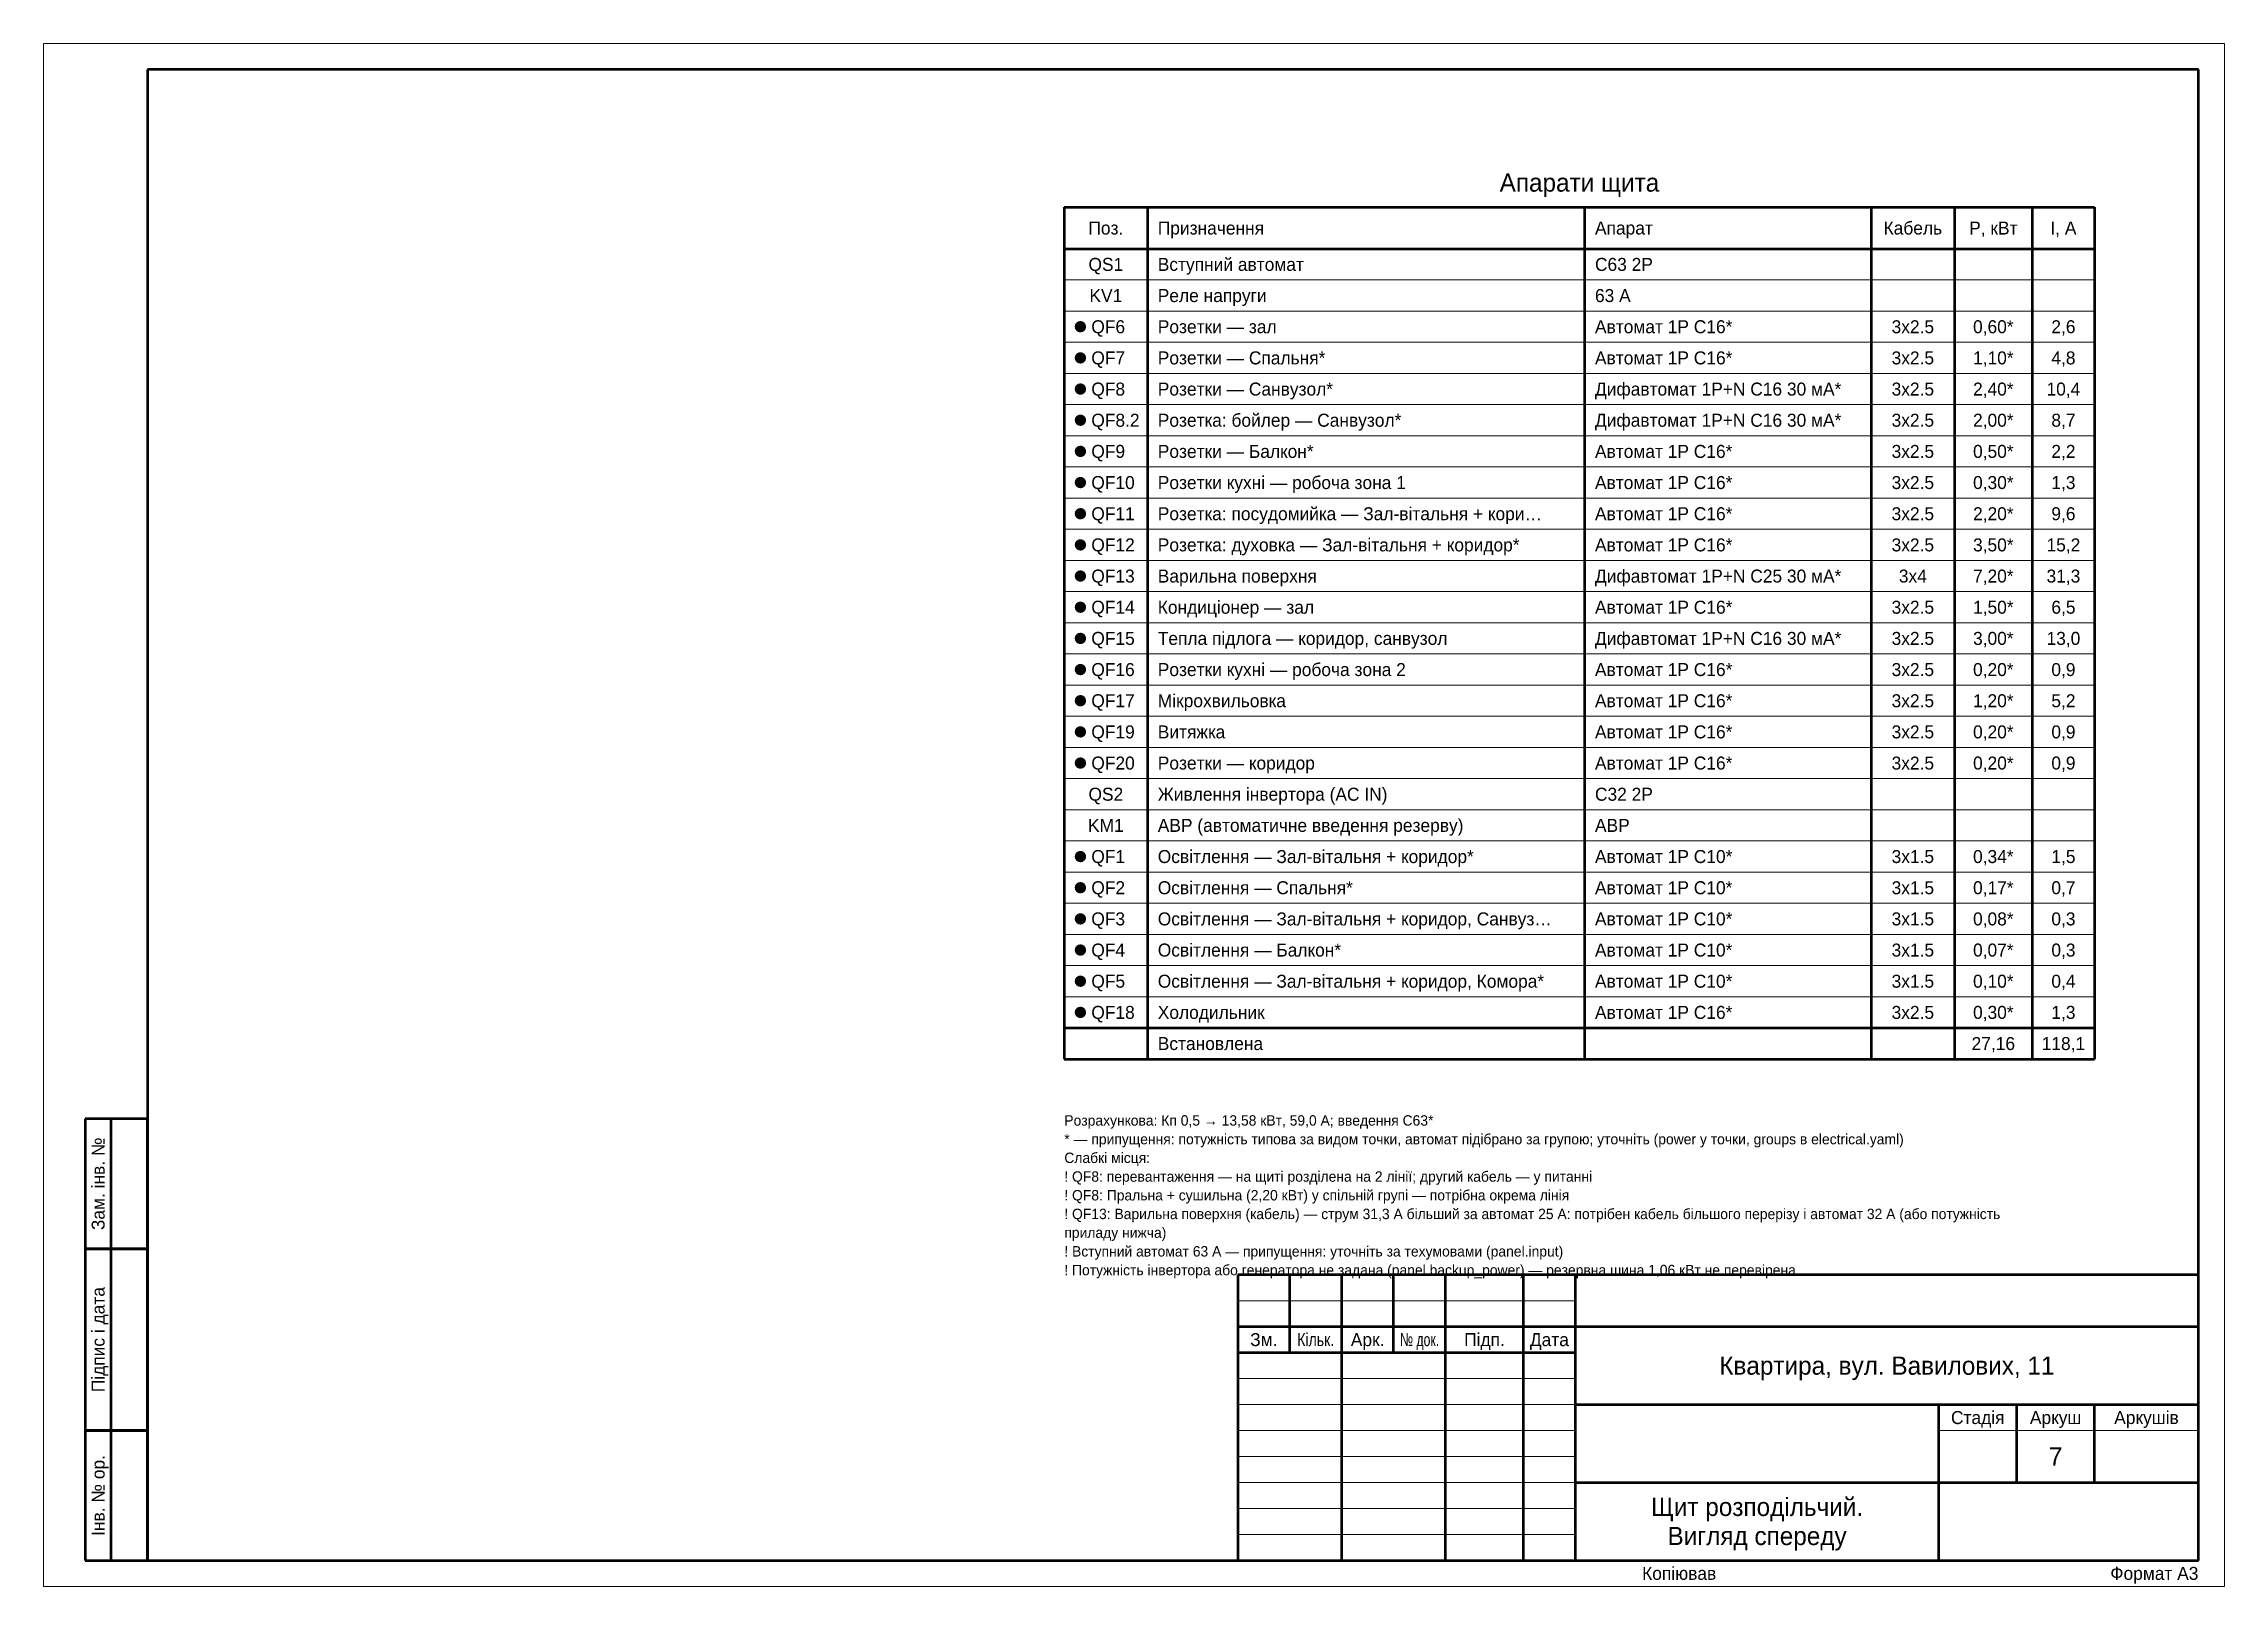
# Paper-space layout '07 Щит' of a CAD drawing. Header units: millimetres. Extents: x 0 to 420, y 0 to 297.
import ezdxf
from ezdxf.enums import TextEntityAlignment as Align

# ---------------------------------------------------------------- set-up
doc = ezdxf.new("R2010")
doc.units = ezdxf.units.MM
doc.layers.add('A-SHEET', color=7, linetype='Continuous')
doc.layers.add('A-TEXT', color=7, linetype='Continuous')
doc.styles.add('PLEX_LIGHT', font='IBMPlexSans-Light.ttf')

# ---------------------------------------------------------------- blocks, each defined once
blk = doc.blocks.new('STAMP_F3')
at = {"lineweight": 50}
for p, q in [((185, 55), (0, 55)), ((0, 55), (0, 0)), ((10, 40), (10, 55)), ((20, 40), (20, 55)), ((30, 40), (30, 55)), ((40, 40), (40, 55)), ((55, 40), (55, 55)), ((65, 0), (65, 55)), ((185, 0), (185, 55)), ((0, 45), (65, 45)), ((65, 45), (185, 45)), ((0, 40), (65, 40)), ((20, 0), (20, 40)), ((40, 0), (40, 40)), ((55, 0), (55, 40)), ((65, 30), (185, 30)), ((135, 0), (135, 30)), ((150, 15), (150, 30)), ((165, 15), (165, 30)), ((65, 15), (185, 15)), ((0, 0), (185, 0))]:
    blk.add_line(p, q, dxfattribs=at)
at = {"lineweight": 18}
for p, q in [((0, 50), (65, 50)), ((0, 35), (65, 35)), ((0, 30), (65, 30)), ((0, 25), (65, 25)), ((135, 25), (185, 25)), ((0, 20), (65, 20)), ((0, 15), (65, 15)), ((0, 10), (65, 10)), ((0, 5), (65, 5))]:
    blk.add_line(p, q, dxfattribs=at)
at = {"style": 'PLEX_LIGHT'}
for s, p in [('Зм.', (5, 42.5)), ('Арк.', (25, 42.5)), ('Підп.', (47.5, 42.5)), ('Дата', (60, 42.5)), ('Стадія', (142.5, 27.5)), ('Аркуш', (157.5, 27.5)), ('Аркушів', (175, 27.5))]:
    blk.add_text(s, height=2.5, dxfattribs=at).set_placement(p, align=Align.MIDDLE_CENTER)
for s, width, p in [('Кільк.', 0.81045, (15, 42.5)), ('№ док.', 0.701948, (35, 42.5))]:
    blk.add_text(s, height=2.5, dxfattribs=dict(at, width=width)).set_placement(p, align=Align.MIDDLE_CENTER)
for tag, height, p in [('CODE', 5, (125, 50)), ('DATE1', 2.5, (60, 37.5)), ('OBJECT', 3.5, (125, 37.5)), ('DATE2', 2.5, (60, 32.5)), ('OBJECT_2', 3.5, (125, 31.9)), ('DATE3', 2.5, (60, 27.5)), ('DATE4', 2.5, (60, 22.5)), ('BUILDING', 3.5, (100, 22.5)), ('STAGE', 3.5, (142.5, 20)), ('SHEET', 3.5, (157.5, 20)), ('SHEETS', 3.5, (175, 20)), ('DATE5', 2.5, (60, 17.5)), ('BUILDING_2', 3.5, (100, 16.9)), ('DATE6', 2.5, (60, 12.5)), ('DATE7', 2.5, (60, 7.5)), ('IMAGE', 3.5, (100, 7.5)), ('ORG', 2.5, (160, 7.5)), ('ORG_2', 2.5, (160, 3.5)), ('DATE8', 2.5, (60, 2.5)), ('IMAGE_2', 3.5, (100, 1.9))]:
    blk.add_attdef(tag, text='', height=height, dxfattribs=at).set_placement(p, align=Align.MIDDLE_CENTER)
for tag, p in [('ROLE1', (1, 37.5)), ('NAME1', (21, 37.5)), ('ROLE2', (1, 32.5)), ('NAME2', (21, 32.5)), ('ROLE3', (1, 27.5)), ('NAME3', (21, 27.5)), ('ROLE4', (1, 22.5)), ('NAME4', (21, 22.5)), ('ROLE5', (1, 17.5)), ('NAME5', (21, 17.5)), ('ROLE6', (1, 12.5)), ('NAME6', (21, 12.5)), ('ROLE7', (1, 7.5)), ('NAME7', (21, 7.5)), ('ROLE8', (1, 2.5)), ('NAME8', (21, 2.5))]:
    blk.add_attdef(tag, text='', height=2.5, dxfattribs=at).set_placement(p, align=Align.MIDDLE_LEFT)

psp = doc.layouts.new('07 Щит')

# ---------------------------------------------------------------- hatches: boundary and pattern name
at = {"layer": 'A-TEXT', "true_color": 0xd4a72c}
h = psp.add_hatch(color=7, dxfattribs=at)
h.dxf.hatch_style = 1
edge = h.paths.add_edge_path()
edge.add_arc((199.68, 242.5), 1.1, 0, 360)
at = {"layer": 'A-TEXT', "true_color": 0xb07aa1}
h = psp.add_hatch(color=7, dxfattribs=at)
h.dxf.hatch_style = 1
edge = h.paths.add_edge_path()
edge.add_arc((199.68, 236.5), 1.1, 0, 360)
at = {"layer": 'A-TEXT', "true_color": 0xe67f8a}
h = psp.add_hatch(color=7, dxfattribs=at)
h.dxf.hatch_style = 1
edge = h.paths.add_edge_path()
edge.add_arc((199.68, 230.5), 1.1, 0, 360)
h = psp.add_hatch(color=7, dxfattribs=at)
h.dxf.hatch_style = 1
edge = h.paths.add_edge_path()
edge.add_arc((199.68, 224.5), 1.1, 0, 360)
at = {"layer": 'A-TEXT', "true_color": 0x9c755f}
h = psp.add_hatch(color=7, dxfattribs=at)
h.dxf.hatch_style = 1
edge = h.paths.add_edge_path()
edge.add_arc((199.68, 218.5), 1.1, 0, 360)
at = {"layer": 'A-TEXT', "true_color": 0x5f9ed1}
h = psp.add_hatch(color=7, dxfattribs=at)
h.dxf.hatch_style = 1
edge = h.paths.add_edge_path()
edge.add_arc((199.68, 212.5), 1.1, 0, 360)
at = {"layer": 'A-TEXT', "true_color": 0x8cbf5f}
h = psp.add_hatch(color=7, dxfattribs=at)
h.dxf.hatch_style = 1
edge = h.paths.add_edge_path()
edge.add_arc((199.68, 206.5), 1.1, 0, 360)
at = {"layer": 'A-TEXT', "true_color": 0xc9845c}
h = psp.add_hatch(color=7, dxfattribs=at)
h.dxf.hatch_style = 1
edge = h.paths.add_edge_path()
edge.add_arc((199.68, 200.5), 1.1, 0, 360)
at = {"layer": 'A-TEXT', "true_color": 0x7f7fc9}
h = psp.add_hatch(color=7, dxfattribs=at)
h.dxf.hatch_style = 1
edge = h.paths.add_edge_path()
edge.add_arc((199.68, 194.5), 1.1, 0, 360)
at = {"layer": 'A-TEXT', "true_color": 0x4fb0a0}
h = psp.add_hatch(color=7, dxfattribs=at)
h.dxf.hatch_style = 1
edge = h.paths.add_edge_path()
edge.add_arc((199.68, 188.5), 1.1, 0, 360)
at = {"layer": 'A-TEXT', "true_color": 0x4e79a7}
h = psp.add_hatch(color=7, dxfattribs=at)
h.dxf.hatch_style = 1
edge = h.paths.add_edge_path()
edge.add_arc((199.68, 182.5), 1.1, 0, 360)
at = {"layer": 'A-TEXT', "true_color": 0xf28e2b}
h = psp.add_hatch(color=7, dxfattribs=at)
h.dxf.hatch_style = 1
edge = h.paths.add_edge_path()
edge.add_arc((199.68, 176.5), 1.1, 0, 360)
at = {"layer": 'A-TEXT', "true_color": 0x59a14f}
h = psp.add_hatch(color=7, dxfattribs=at)
h.dxf.hatch_style = 1
edge = h.paths.add_edge_path()
edge.add_arc((199.68, 170.5), 1.1, 0, 360)
at = {"layer": 'A-TEXT', "true_color": 0x76b7b2}
h = psp.add_hatch(color=7, dxfattribs=at)
h.dxf.hatch_style = 1
edge = h.paths.add_edge_path()
edge.add_arc((199.68, 164.5), 1.1, 0, 360)
at = {"layer": 'A-TEXT', "true_color": 0xd4a72c}
h = psp.add_hatch(color=7, dxfattribs=at)
h.dxf.hatch_style = 1
edge = h.paths.add_edge_path()
edge.add_arc((199.68, 158.5), 1.1, 0, 360)
at = {"layer": 'A-TEXT', "true_color": 0x4e79a7}
h = psp.add_hatch(color=7, dxfattribs=at)
h.dxf.hatch_style = 1
edge = h.paths.add_edge_path()
edge.add_arc((199.68, 140.5), 1.1, 0, 360)
at = {"layer": 'A-TEXT', "true_color": 0xf28e2b}
h = psp.add_hatch(color=7, dxfattribs=at)
h.dxf.hatch_style = 1
edge = h.paths.add_edge_path()
edge.add_arc((199.68, 134.5), 1.1, 0, 360)
at = {"layer": 'A-TEXT', "true_color": 0x59a14f}
h = psp.add_hatch(color=7, dxfattribs=at)
h.dxf.hatch_style = 1
edge = h.paths.add_edge_path()
edge.add_arc((199.68, 128.5), 1.1, 0, 360)
at = {"layer": 'A-TEXT', "true_color": 0xe15759}
h = psp.add_hatch(color=7, dxfattribs=at)
h.dxf.hatch_style = 1
edge = h.paths.add_edge_path()
edge.add_arc((199.68, 122.5), 1.1, 0, 360)
at = {"layer": 'A-TEXT', "true_color": 0x76b7b2}
h = psp.add_hatch(color=7, dxfattribs=at)
h.dxf.hatch_style = 1
edge = h.paths.add_edge_path()
edge.add_arc((199.68, 116.5), 1.1, 0, 360)
at = {"layer": 'A-TEXT', "true_color": 0xe15759}
h = psp.add_hatch(color=7, dxfattribs=at)
h.dxf.hatch_style = 1
edge = h.paths.add_edge_path()
edge.add_arc((199.68, 110.5), 1.1, 0, 360)

# ---------------------------------------------------------------- linework, layer by layer
at = {"layer": 'A-SHEET', "lineweight": 18}
for p, q in [((420, 297), (0, 297)), ((0, 297), (0, 0)), ((420, 0), (420, 297)), ((196.58, 251.5), (395, 251.5)), ((196.58, 245.5), (395, 245.5)), ((196.58, 239.5), (395, 239.5)), ((196.58, 233.5), (395, 233.5)), ((196.58, 227.5), (395, 227.5)), ((196.58, 221.5), (395, 221.5)), ((196.58, 215.5), (395, 215.5)), ((196.58, 209.5), (395, 209.5)), ((196.58, 203.5), (395, 203.5)), ((196.58, 197.5), (395, 197.5)), ((196.58, 191.5), (395, 191.5)), ((196.58, 185.5), (395, 185.5)), ((196.58, 179.5), (395, 179.5)), ((196.58, 173.5), (395, 173.5)), ((196.58, 167.5), (395, 167.5)), ((196.58, 161.5), (395, 161.5)), ((196.58, 155.5), (395, 155.5)), ((196.58, 149.5), (395, 149.5)), ((196.58, 143.5), (395, 143.5)), ((196.58, 137.5), (395, 137.5)), ((196.58, 131.5), (395, 131.5)), ((196.58, 125.5), (395, 125.5)), ((196.58, 119.5), (395, 119.5)), ((196.58, 113.5), (395, 113.5)), ((0, 0), (420, 0))]:
    psp.add_line(p, q, dxfattribs=at)
at = {"layer": 'A-SHEET', "lineweight": 50}
for p, q in [((415, 292), (20, 292)), ((20, 292), (20, 5)), ((415, 5), (415, 292)), ((196.58, 265.5), (395, 265.5)), ((196.58, 265.5), (196.58, 101.5)), ((212.58, 265.5), (212.58, 101.5)), ((296.78, 265.5), (296.78, 101.5)), ((352, 265.5), (352, 101.5)), ((368, 265.5), (368, 101.5)), ((383, 265.5), (383, 101.5)), ((395, 265.5), (395, 101.5)), ((196.58, 257.5), (395, 257.5)), ((196.58, 107.5), (395, 107.5)), ((196.58, 101.5), (395, 101.5)), ((20, 90), (8, 90)), ((8, 90), (8, 65)), ((13, 65), (13, 90)), ((20, 65), (20, 90)), ((20, 65), (8, 65)), ((8, 65), (8, 30)), ((8, 65), (20, 65)), ((13, 30), (13, 65)), ((20, 30), (20, 65)), ((20, 30), (8, 30)), ((8, 30), (8, 5)), ((8, 30), (20, 30)), ((13, 5), (13, 30)), ((20, 5), (20, 30)), ((8, 5), (20, 5)), ((20, 5), (415, 5))]:
    psp.add_line(p, q, dxfattribs=at)

# ---------------------------------------------------------------- block references
at = {"layer": 'A-SHEET'}
ref = psp.add_blockref('STAMP_F3', (230, 5), dxfattribs=at)
ref.add_attrib('OBJECT', 'Квартира, вул. Вавилових, 11', dxfattribs={"layer": '0', "height": 3.5, "style": 'PLEX_LIGHT'}).set_placement((355, 42.5), align=Align.MIDDLE_CENTER)
ref.add_attrib('IMAGE', 'Щит розподільчий.', dxfattribs={"layer": '0', "height": 3.5, "style": 'PLEX_LIGHT'}).set_placement((330, 15.3), align=Align.MIDDLE_CENTER)
ref.add_attrib('IMAGE_2', 'Вигляд спереду', dxfattribs={"layer": '0', "height": 3.5, "style": 'PLEX_LIGHT'}).set_placement((330, 9.7), align=Align.MIDDLE_CENTER)
ref.add_attrib('SHEET', '7', dxfattribs={"layer": '0', "height": 3.5, "style": 'PLEX_LIGHT'}).set_placement((387.5, 25), align=Align.MIDDLE_CENTER)

# ---------------------------------------------------------------- texts
at = {"layer": 'A-SHEET', "style": 'PLEX_LIGHT'}
for s, p in [('Зам. інв. №', (10.5, 77.5)), ('Підпис і дата', (10.5, 47.5)), ('Інв. № ор.', (10.5, 17.5))]:
    psp.add_text(s, height=2.5, rotation=90, dxfattribs=at).set_placement(p, align=Align.MIDDLE_CENTER)
psp.add_text('Копіював', height=2.5, dxfattribs=at).set_placement((315, 2.5), align=Align.MIDDLE_CENTER)
psp.add_text('Формат A3', height=2.5, dxfattribs=at).set_placement((415, 2.5), align=Align.MIDDLE_RIGHT)
at = {"layer": 'A-TEXT', "style": 'PLEX_LIGHT'}
for s, height, p in [('Апарати щита', 3.5, (295.79, 270.25)), ('Поз.', 2.5, (204.58, 261.5)), ('Кабель', 2.5, (360, 261.5)), ('P, кВт', 2.5, (375.5, 261.5)), ('I, А', 2.5, (389, 261.5)), ('QS1', 2.5, (204.58, 254.5)), ('KV1', 2.5, (204.58, 248.5)), ('3x2.5', 2.5, (360, 242.5)), ('0,60*', 2.5, (375.5, 242.5)), ('2,6', 2.5, (389, 242.5)), ('3x2.5', 2.5, (360, 236.5)), ('1,10*', 2.5, (375.5, 236.5)), ('4,8', 2.5, (389, 236.5)), ('3x2.5', 2.5, (360, 230.5)), ('2,40*', 2.5, (375.5, 230.5)), ('10,4', 2.5, (389, 230.5)), ('3x2.5', 2.5, (360, 224.5)), ('2,00*', 2.5, (375.5, 224.5)), ('8,7', 2.5, (389, 224.5)), ('3x2.5', 2.5, (360, 218.5)), ('0,50*', 2.5, (375.5, 218.5)), ('2,2', 2.5, (389, 218.5)), ('3x2.5', 2.5, (360, 212.5)), ('0,30*', 2.5, (375.5, 212.5)), ('1,3', 2.5, (389, 212.5)), ('3x2.5', 2.5, (360, 206.5)), ('2,20*', 2.5, (375.5, 206.5)), ('9,6', 2.5, (389, 206.5)), ('3x2.5', 2.5, (360, 200.5)), ('3,50*', 2.5, (375.5, 200.5)), ('15,2', 2.5, (389, 200.5)), ('3x4', 2.5, (360, 194.5)), ('7,20*', 2.5, (375.5, 194.5)), ('31,3', 2.5, (389, 194.5)), ('3x2.5', 2.5, (360, 188.5)), ('1,50*', 2.5, (375.5, 188.5)), ('6,5', 2.5, (389, 188.5)), ('3x2.5', 2.5, (360, 182.5)), ('3,00*', 2.5, (375.5, 182.5)), ('13,0', 2.5, (389, 182.5)), ('3x2.5', 2.5, (360, 176.5)), ('0,20*', 2.5, (375.5, 176.5)), ('0,9', 2.5, (389, 176.5)), ('3x2.5', 2.5, (360, 170.5)), ('1,20*', 2.5, (375.5, 170.5)), ('5,2', 2.5, (389, 170.5)), ('3x2.5', 2.5, (360, 164.5)), ('0,20*', 2.5, (375.5, 164.5)), ('0,9', 2.5, (389, 164.5)), ('3x2.5', 2.5, (360, 158.5)), ('0,20*', 2.5, (375.5, 158.5)), ('0,9', 2.5, (389, 158.5)), ('QS2', 2.5, (204.58, 152.5)), ('KM1', 2.5, (204.58, 146.5)), ('3x1.5', 2.5, (360, 140.5)), ('0,34*', 2.5, (375.5, 140.5)), ('1,5', 2.5, (389, 140.5)), ('3x1.5', 2.5, (360, 134.5)), ('0,17*', 2.5, (375.5, 134.5)), ('0,7', 2.5, (389, 134.5)), ('3x1.5', 2.5, (360, 128.5)), ('0,08*', 2.5, (375.5, 128.5)), ('0,3', 2.5, (389, 128.5)), ('3x1.5', 2.5, (360, 122.5)), ('0,07*', 2.5, (375.5, 122.5)), ('0,3', 2.5, (389, 122.5)), ('3x1.5', 2.5, (360, 116.5)), ('0,10*', 2.5, (375.5, 116.5)), ('0,4', 2.5, (389, 116.5)), ('3x2.5', 2.5, (360, 110.5)), ('0,30*', 2.5, (375.5, 110.5)), ('1,3', 2.5, (389, 110.5)), ('27,16', 2.5, (375.5, 104.5)), ('118,1', 2.5, (389, 104.5))]:
    psp.add_text(s, height=height, dxfattribs=at).set_placement(p, align=Align.MIDDLE_CENTER)
for s, height, p in [('Призначення', 2.5, (214.58, 261.5)), ('Апарат', 2.5, (298.78, 261.5)), ('Вступний автомат', 2.5, (214.58, 254.5)), ('C63 2P', 2.5, (298.78, 254.5)), ('Реле напруги', 2.5, (214.58, 248.5)), ('63 А', 2.5, (298.78, 248.5)), ('QF6', 2.5, (201.78, 242.5)), ('Розетки — зал', 2.5, (214.58, 242.5)), ('Автомат 1P C16*', 2.5, (298.78, 242.5)), ('QF7', 2.5, (201.78, 236.5)), ('Розетки — Спальня*', 2.5, (214.58, 236.5)), ('Автомат 1P C16*', 2.5, (298.78, 236.5)), ('QF8', 2.5, (201.78, 230.5)), ('Розетки — Санвузол*', 2.5, (214.58, 230.5)), ('Дифавтомат 1P+N C16 30 мА*', 2.5, (298.78, 230.5)), ('QF8.2', 2.5, (201.78, 224.5)), ('Розетка: бойлер — Санвузол*', 2.5, (214.58, 224.5)), ('Дифавтомат 1P+N C16 30 мА*', 2.5, (298.78, 224.5)), ('QF9', 2.5, (201.78, 218.5)), ('Розетки — Балкон*', 2.5, (214.58, 218.5)), ('Автомат 1P C16*', 2.5, (298.78, 218.5)), ('QF10', 2.5, (201.78, 212.5)), ('Розетки кухні — робоча зона 1', 2.5, (214.58, 212.5)), ('Автомат 1P C16*', 2.5, (298.78, 212.5)), ('QF11', 2.5, (201.78, 206.5)), ('Розетка: посудомийка — Зал-вітальня + кори…', 2.5, (214.58, 206.5)), ('Автомат 1P C16*', 2.5, (298.78, 206.5)), ('QF12', 2.5, (201.78, 200.5)), ('Розетка: духовка — Зал-вітальня + коридор*', 2.5, (214.58, 200.5)), ('Автомат 1P C16*', 2.5, (298.78, 200.5)), ('QF13', 2.5, (201.78, 194.5)), ('Варильна поверхня', 2.5, (214.58, 194.5)), ('Дифавтомат 1P+N C25 30 мА*', 2.5, (298.78, 194.5)), ('QF14', 2.5, (201.78, 188.5)), ('Кондиціонер — зал', 2.5, (214.58, 188.5)), ('Автомат 1P C16*', 2.5, (298.78, 188.5)), ('QF15', 2.5, (201.78, 182.5)), ('Тепла підлога — коридор, санвузол', 2.5, (214.58, 182.5)), ('Дифавтомат 1P+N C16 30 мА*', 2.5, (298.78, 182.5)), ('QF16', 2.5, (201.78, 176.5)), ('Розетки кухні — робоча зона 2', 2.5, (214.58, 176.5)), ('Автомат 1P C16*', 2.5, (298.78, 176.5)), ('QF17', 2.5, (201.78, 170.5)), ('Мікрохвильовка', 2.5, (214.58, 170.5)), ('Автомат 1P C16*', 2.5, (298.78, 170.5)), ('QF19', 2.5, (201.78, 164.5)), ('Витяжка', 2.5, (214.58, 164.5)), ('Автомат 1P C16*', 2.5, (298.78, 164.5)), ('QF20', 2.5, (201.78, 158.5)), ('Розетки — коридор', 2.5, (214.58, 158.5)), ('Автомат 1P C16*', 2.5, (298.78, 158.5)), ('Живлення інвертора (AC IN)', 2.5, (214.58, 152.5)), ('C32 2P', 2.5, (298.78, 152.5)), ('АВР (автоматичне введення резерву)', 2.5, (214.58, 146.5)), ('АВР', 2.5, (298.78, 146.5)), ('QF1', 2.5, (201.78, 140.5)), ('Освітлення — Зал-вітальня + коридор*', 2.5, (214.58, 140.5)), ('Автомат 1P C10*', 2.5, (298.78, 140.5)), ('QF2', 2.5, (201.78, 134.5)), ('Освітлення — Спальня*', 2.5, (214.58, 134.5)), ('Автомат 1P C10*', 2.5, (298.78, 134.5)), ('QF3', 2.5, (201.78, 128.5)), ('Освітлення — Зал-вітальня + коридор, Санвуз…', 2.5, (214.58, 128.5)), ('Автомат 1P C10*', 2.5, (298.78, 128.5)), ('QF4', 2.5, (201.78, 122.5)), ('Освітлення — Балкон*', 2.5, (214.58, 122.5)), ('Автомат 1P C10*', 2.5, (298.78, 122.5)), ('QF5', 2.5, (201.78, 116.5)), ('Освітлення — Зал-вітальня + коридор, Комора*', 2.5, (214.58, 116.5)), ('Автомат 1P C10*', 2.5, (298.78, 116.5)), ('QF18', 2.5, (201.78, 110.5)), ('Холодильник', 2.5, (214.58, 110.5)), ('Автомат 1P C16*', 2.5, (298.78, 110.5)), ('Встановлена', 2.5, (214.58, 104.5)), ('Розрахункова: Кп 0,5 → 13,58 кВт, 59,0 А; введення C63*', 2, (196.58, 89.7)), ('* — припущення: потужність типова за видом точки, автомат підібрано за групою; уточніть (power у точки, groups в electrical.yaml)', 2, (196.58, 86.1)), ('Слабкі місця:', 2, (196.58, 82.5)), ('! QF8: перевантаження — на щиті розділена на 2 лінії; другий кабель — у питанні', 2, (196.58, 78.9)), ('! QF8: Пральна + сушильна (2,20 кВт) у спільній групі — потрібна окрема лінія', 2, (196.58, 75.3)), ('! QF13: Варильна поверхня (кабель) — струм 31,3 А більший за автомат 25 А: потрібен кабель більшого перерізу і автомат 32 А (або потужність', 2, (196.58, 71.7)), ('приладу нижча)', 2, (196.58, 68.1)), ('! Вступний автомат 63 А — припущення: уточніть за техумовами (panel.input)', 2, (196.58, 64.5)), ('! Потужність інвертора або генератора не задана (panel.backup_power) — резервна шина 1,06 кВт не перевірена', 2, (196.58, 60.9))]:
    psp.add_text(s, height=height, dxfattribs=at).set_placement(p, align=Align.MIDDLE_LEFT)

doc.saveas('drawing.dxf')
